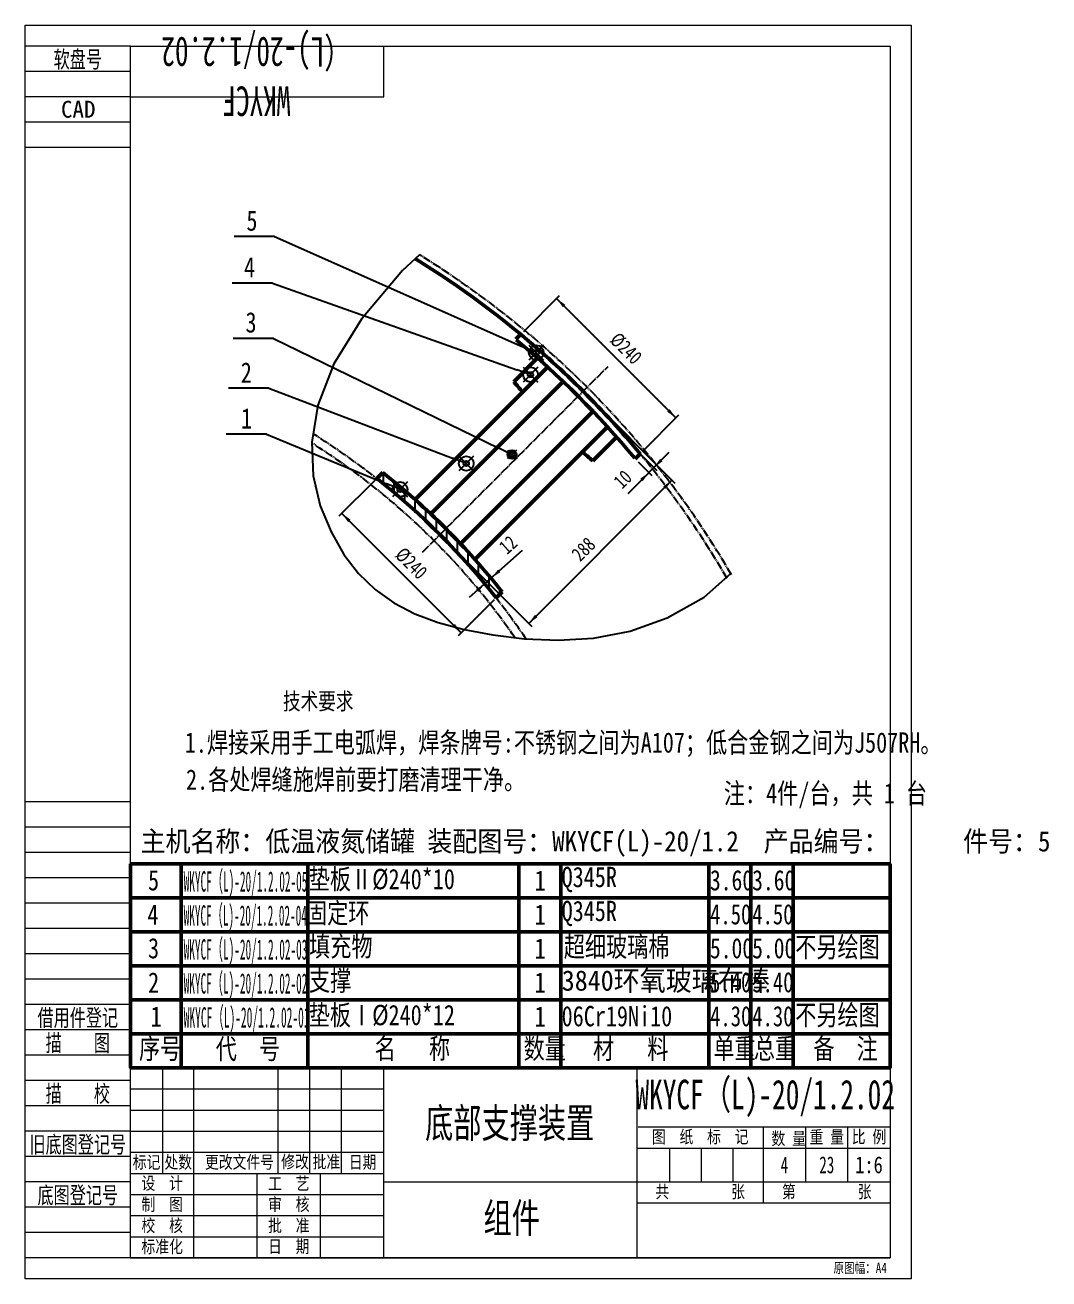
# Model space of a CAD drawing. Header units: millimetres. Extents: x 1505 to 130937, y -44938 to 37032.
# Drawn here: x 6990 to 8446, y -17492 to -15710 of the extents above; entities that cross this region are included whole.
import ezdxf

# ---------------------------------------------------------------- set-up
doc = ezdxf.new("R2010")
doc.units = ezdxf.units.MM
doc.linetypes.add('ACISOTGB', pattern=[16, 11, -1, 1, -1, 1, -1])
doc.linetypes.add('AM_ISO08W050', pattern=[16, 13, -1, 1, -1])
for name, color, linetype, lineweight in [('6', 2, 'Continuous', 18), ('AM_0', 7, 'Continuous', 50), ('AM_1', 3, 'ACISOTGB', 25), ('AM_12', 7, 'Continuous', 50), ('AM_4', 3, 'Continuous', 25), ('AM_5', 3, 'Continuous', 25), ('AM_6', 2, 'Continuous', 15), ('AM_7', 4, 'AM_ISO08W050', 25), ('AM_8', 1, 'Continuous', 25), ('AM_PAREF', 4, 'Continuous', 25), ('CDRAFT0', 7, 'Continuous', 18), ('RAHM2', 1, 'Continuous', 18), ('RAHM3', 2, 'Continuous', 18), ('RAHM5', 7, 'Continuous', 18), ('TILE1', 5, 'Continuous', 18)]:
    doc.layers.add(name, color=color, linetype=linetype, lineweight=lineweight)
doc.styles.add('ACANSTS', font='')
doc.styles.add('HZ', font='', dxfattribs={"width": 0.7})
doc.styles.add('PC_TEXTSTYLE', font='', dxfattribs={"width": 0.8})
doc.styles.get("Standard").update_dxf_attribs({"font": 'txt', "width": 0.8})
doc.styles.add('UserTxtStyle134', font='', dxfattribs={"width": 0.675504})
doc.styles.add('UserTxtStyle135', font='', dxfattribs={"width": 0.679649})
doc.styles.add('UserTxtStyle137', font='', dxfattribs={"width": 0.406505})
doc.styles.add('UserTxtStyle138', font='', dxfattribs={"width": 0.938711})
doc.styles.add('UserTxtStyle139', font='', dxfattribs={"width": 0.404796})
doc.styles.add('UserTxtStyle2', font='', dxfattribs={"width": 0.65})
doc.styles.add('UserTxtStyle23', font='', dxfattribs={"width": 0.9})
doc.styles.add('UserTxtStyle35', font='', dxfattribs={"width": 0.780367})
doc.styles.add('UserTxtStyle39', font='', dxfattribs={"width": 0.413704})
doc.styles.add('UserTxtStyle47', font='', dxfattribs={"width": 0.745188})
doc.styles.get('ACANSTS').set_extended_font_data('宋体')
doc.styles.get('HZ').set_extended_font_data('宋体')
doc.styles.get('PC_TEXTSTYLE').set_extended_font_data('宋体')
doc.styles.get('UserTxtStyle134').set_extended_font_data('宋体')
doc.styles.get('UserTxtStyle135').set_extended_font_data('宋体')
doc.styles.get('UserTxtStyle137').set_extended_font_data('宋体')
doc.styles.get('UserTxtStyle138').set_extended_font_data('宋体')
doc.styles.get('UserTxtStyle139').set_extended_font_data('宋体')
doc.styles.get('UserTxtStyle2').set_extended_font_data('宋体')
doc.styles.get('UserTxtStyle23').set_extended_font_data('宋体')
doc.styles.get('UserTxtStyle35').set_extended_font_data('宋体')
doc.styles.get('UserTxtStyle39').set_extended_font_data('宋体')
doc.styles.get('UserTxtStyle47').set_extended_font_data('宋体')
doc.dimstyles.new('AM_GB$0', dxfattribs={"dimtxt": 3.371484, "dimasz": 2.5, "dimexe": 1, "dimexo": 1, "dimgap": 2.088633, "dimtad": 1, "dimdsep": 46, "dimtxsty": 'Standard', "dimblk": 'NONE', "dimcen": 0, "dimdle": 5, "dimclrd": 256, "dimclre": 256, "dimclrt": 2, "dimadec": 0, "dimazin": 2, "dimtfac": 0.707107, "dimtdec": 3, "dimtmove": 2, "dimatfit": 3, "dimfxl": 1, "dimfrac": 2, "dimtolj": 1, "dimlwd": 18, "dimarcsym": 0})

# ---------------------------------------------------------------- blocks, each defined once
blk = doc.blocks.new('*X659')
at = {"layer": 'CDRAFT0'}
for p, q in [((510, 1680), (510, 1752)), ((150, 1680), (510, 1680)), ((150, 30), (0, 30))]:
    blk.add_line(p, q, dxfattribs=at)
blk.add_lwpolyline([(150, 30), (150, 1752), (1230, 1752), (1230, 30), (150, 30)], dxfattribs=at)
at = {"layer": 'RAHM2'}
for p, q in [((150, 1716), (0, 1716)), ((150, 1644), (0, 1644)), ((150, 678), (0, 678)), ((150, 606), (0, 606)), ((150, 534), (0, 534)), ((150, 462), (0, 462)), ((150, 390), (0, 390)), ((150, 318), (0, 318)), ((150, 246), (0, 246)), ((150, 174), (0, 174)), ((150, 102), (0, 102)), ((150, 66), (0, 66))]:
    blk.add_line(p, q, dxfattribs=at)
at = {"layer": 'RAHM3'}
for p, q in [((150, 1752), (0, 1752)), ((150, 1680), (0, 1680)), ((150, 1608), (0, 1608)), ((150, 642), (0, 642)), ((150, 570), (0, 570)), ((150, 498), (0, 498)), ((150, 426), (0, 426)), ((150, 354), (0, 354)), ((150, 282), (0, 282)), ((150, 210), (0, 210)), ((150, 138), (0, 138))]:
    blk.add_line(p, q, dxfattribs=at)
at = {"layer": 'TILE1'}
blk.add_line((0, 0), (0, 1782), dxfattribs=at)
blk.add_lwpolyline([(0, 1782), (1260, 1782), (1260, 0), (0, 0)], dxfattribs=at)
at = {"layer": '6', "color": 1, "insert": (1149.5, 22.9), "char_height": 14.45, "width": 123.703, "attachment_point": 1, "line_spacing_factor": 1.37}
blk.add_mtext('原图幅：A4', dxfattribs=at)
at = {"layer": 'RAHM2', "char_height": 24, "attachment_point": 8}
for s, insert, width, style in [('软盘号', (75, 1718.7), 103.46, 'HZ'), ('CAD', (75.6, 1650), 73.4, 'ACANSTS'), ('借用件登记', (75, 356.4), 176.12, 'HZ'), ('描    图', (75, 320.8), 138.6, 'HZ'), ('描    校', (75, 248.7), 140.28, 'HZ'), ('旧底图登记号', (75, 176.3), 207.34, 'HZ'), ('底图登记号', (75, 104.3), 175.7, 'HZ')]:
    blk.add_mtext(s, dxfattribs=dict(at, insert=insert, width=width, style=style))
at = {"layer": 'RAHM5', "insert": (329, 1714.4), "char_height": 42, "width": 79.8, "attachment_point": 5, "rotation": 180, "style": 'UserTxtStyle134'}
blk.add_mtext('WKYCF（L)-20/1.2.02', dxfattribs=at)
blk = doc.blocks.new('*X660')
at = {"layer": 'CDRAFT0'}
for p, q in [((-1080, 0), (-1080, 270)), ((-1080, 270), (0, 270)), ((-1034.3, 120), (-1034.3, 270)), ((-990, 0), (-990, 270)), ((-870, 120), (-870, 270)), ((-825, 120), (-825, 270)), ((-780, 120), (-780, 270)), ((-720, 0), (-720, 270)), ((-360, 270), (-360, 0)), ((0, 270), (0, 0)), ((-358.3, 186), (0, 186)), ((-180, 78.5), (-180, 186)), ((-120, 108), (-120, 186)), ((-60, 108.2), (-60, 186)), ((-359.8, 156), (0, 156)), ((-1080, 120), (-720, 120)), ((-900, 0), (-900, 120)), ((-810, 0.1), (-810, 120)), ((-720, 108), (0, 108)), ((-360, 78), (0, 78)), ((-1080, 0), (0, 0))]:
    blk.add_line(p, q, dxfattribs=at)
at = {"layer": 'RAHM2'}
for p, q in [((-1080, 240), (-720, 240)), ((-1080, 210), (-720, 210)), ((-1080, 180), (-720, 180)), ((-1080, 150), (-720, 150)), ((-313.3, 108.2), (-313.3, 156)), ((-268.3, 108.2), (-268.3, 156)), ((-223.3, 108.2), (-223.3, 156)), ((-1080, 90), (-720, 90)), ((-1080, 60), (-720, 60)), ((-1080, 30), (-720, 30))]:
    blk.add_line(p, q, dxfattribs=at)
for s, insert, char_height, width, attachment_point, style in [('图  纸  标  记', (-270, 171), 18, 209.4, 5, 'PC_TEXTSTYLE'), ('数 量', (-168.7, 158.5), 18, 74.16, 7, 'PC_TEXTSTYLE'), ('重 量', (-90, 171), 18, 74.28, 5, 'PC_TEXTSTYLE'), ('比 例', (-30, 171), 18, 69.72, 5, 'PC_TEXTSTYLE'), ('标记', (-1057.2, 135), 18, 58.68, 5, 'PC_TEXTSTYLE'), ('处数', (-1012.2, 135), 18, 58.32, 5, 'PC_TEXTSTYLE'), (' 更改文件号', (-930, 135), 18, 167.04, 5, 'PC_TEXTSTYLE'), ('修改', (-846.2, 135.5), 18, 58.92, 5, 'PC_TEXTSTYLE'), ('批准', (-801.5, 135.5), 18, 58.92, 5, 'PC_TEXTSTYLE'), ('日期', (-750, 135), 18, 52.92, 5, 'PC_TEXTSTYLE'), ('4', (-150.3, 132), 24, 15.47, 5, 'UserTxtStyle2'), ('23', (-90, 132), 24, 31.2, 5, 'UserTxtStyle2'), ('设  计', (-1035, 105), 18, 89.16, 5, 'PC_TEXTSTYLE'), ('工  艺', (-855, 105), 18, 88.68, 5, 'PC_TEXTSTYLE'), ('共         张', (-270, 93), 18, 197.28, 5, 'PC_TEXTSTYLE'), ('第         张', (-90, 93), 18, 197.16, 5, 'PC_TEXTSTYLE'), ('制  图', (-1035, 75), 18, 88.2, 5, 'PC_TEXTSTYLE'), ('审  核', (-855, 75), 18, 88.2, 5, 'PC_TEXTSTYLE'), ('校  核', (-1035, 45), 18, 89.04, 5, 'PC_TEXTSTYLE'), ('批  准', (-855, 45), 18, 89.64, 5, 'PC_TEXTSTYLE'), ('标准化', (-1035, 15), 18, 89.52, 5, 'PC_TEXTSTYLE'), ('日  期', (-855, 15.1), 18, 83.64, 5, 'PC_TEXTSTYLE')]:
    blk.add_mtext(s, dxfattribs=dict(at, insert=insert, char_height=char_height, width=width, attachment_point=attachment_point, style=style))
at = {"layer": 'RAHM2', "color": 2, "insert": (-30, 132), "char_height": 24, "width": 59.2, "attachment_point": 5, "style": 'PC_TEXTSTYLE'}
blk.add_mtext('1:6', dxfattribs=at)
at = {"layer": 'RAHM5', "char_height": 42, "attachment_point": 5}
for s, insert, width, style in [('WKYCF（L)-20/1.2.02', (-177.6, 226.5), 574.711, 'UserTxtStyle135'), ('底部支撑装置', (-540.8, 189.1), 374.115, 'HZ'), ('组件', (-538, 54.3), 122.745, 'HZ')]:
    blk.add_mtext(s, dxfattribs=dict(at, insert=insert, width=width, style=style))
blk = doc.blocks.new('*X670')
at = {"layer": 'AM_PAREF'}
for p, q in [((7512.8, -16358.9), (7533.8, -16379.9)), ((7533.8, -16358.9), (7512.8, -16379.9))]:
    blk.add_line(p, q, dxfattribs=at)
blk.add_circle((7523.3, -16369.4), 10.5, dxfattribs=at)
blk = doc.blocks.new('*X671')
at = {"layer": 'AM_PAREF'}
for p, q in [((7607, -16322.1), (7628, -16343.1)), ((7628, -16322.1), (7607, -16343.1))]:
    blk.add_line(p, q, dxfattribs=at)
blk.add_circle((7617.5, -16332.6), 10.5, dxfattribs=at)
blk = doc.blocks.new('*X672')
at = {"layer": 'AM_PAREF'}
for p, q in [((7698.4, -16195.9), (7719.4, -16216.9)), ((7719.4, -16195.9), (7698.4, -16216.9))]:
    blk.add_line(p, q, dxfattribs=at)
blk.add_circle((7708.9, -16206.4), 10.5, dxfattribs=at)
blk = doc.blocks.new('*X673')
at = {"layer": 'AM_PAREF'}
for p, q in [((7706.5, -16164.6), (7727.5, -16185.6)), ((7727.5, -16164.6), (7706.5, -16185.6))]:
    blk.add_line(p, q, dxfattribs=at)
blk.add_circle((7717, -16175.1), 10.5, dxfattribs=at)
blk = doc.blocks.new('*X674')
at = {"layer": 'AM_PAREF'}
for p, q in [((7676.3, -16313.6), (7688.9, -16326.2)), ((7688.9, -16313.6), (7676.3, -16326.2))]:
    blk.add_line(p, q, dxfattribs=at)
blk.add_circle((7682.6, -16319.9), 6.3, dxfattribs=at)
blk = doc.blocks.new('*X675')
at = {"layer": 'AM_5'}
for points in [[(7910, -16356.3), (7897.6, -16365.1), (7901.1, -16368.7)], [(7706.3, -16560), (7715.2, -16547.6), (7718.7, -16551.1)]]:
    blk.add_hatch(color=256, dxfattribs=at).paths.add_polyline_path(points, flags=0)
for p, q in [((7787.9, -16234.3), (7914.2, -16360.5)), ((7706.3, -16560), (7910, -16356.3)), ((7584.3, -16437.9), (7710.6, -16564.2))]:
    blk.add_line(p, q, dxfattribs=at)
at = {"layer": 'AM_5', "color": 2, "insert": (7784.2, -16454.5), "char_height": 20.23, "width": 68.625, "attachment_point": 5, "rotation": 45, "line_spacing_factor": 1.37}
blk.add_mtext('288', dxfattribs=at)
blk = doc.blocks.new('_NONE')
blk = doc.blocks.new('*X676')
at = {"layer": 'AM_5'}
for points in [[(7745.9, -16098.1), (7758.3, -16107), (7754.7, -16110.5)], [(7915.6, -16267.8), (7906.8, -16255.5), (7903.2, -16259)]]:
    blk.add_hatch(color=256, dxfattribs=at).paths.add_polyline_path(points, flags=0)
for p, q in [((7699.2, -16144.8), (7750.1, -16093.9)), ((7745.9, -16098.1), (7915.6, -16267.8)), ((7868.9, -16314.5), (7919.8, -16263.6))]:
    blk.add_line(p, q, dxfattribs=at)
at = {"layer": 'AM_5', "color": 2, "insert": (7844.5, -16169.2), "char_height": 20.23, "width": 85.2, "attachment_point": 5, "rotation": 315, "line_spacing_factor": 1.37}
blk.add_mtext('%%C240', dxfattribs=at)
blk = doc.blocks.new('*X677')
at = {"layer": 'AM_5'}
for points in [[(7440.5, -16403.5), (7452.9, -16412.3), (7449.4, -16415.9)], [(7610.2, -16573.2), (7601.4, -16560.8), (7597.9, -16564.4)]]:
    blk.add_hatch(color=256, dxfattribs=at).paths.add_polyline_path(points, flags=0)
for p, q in [((7487.3, -16356.7), (7436.3, -16407.7)), ((7440.5, -16403.5), (7610.2, -16573.2)), ((7657, -16526.4), (7606, -16577.5))]:
    blk.add_line(p, q, dxfattribs=at)
at = {"layer": 'AM_5', "color": 2, "insert": (7539.2, -16474.6), "char_height": 20.23, "width": 85.2, "attachment_point": 5, "rotation": 315, "line_spacing_factor": 1.37}
blk.add_mtext('%%C240', dxfattribs=at)
blk = doc.blocks.new('*X678')
at = {"layer": 'AM_5'}
for points in [[(7884.2, -16338.4), (7896.6, -16329.6), (7893.1, -16326.1)], [(7877.2, -16345.5), (7868.4, -16357.8), (7864.8, -16354.3)]]:
    blk.add_hatch(color=256, dxfattribs=at).paths.add_polyline_path(points, flags=0)
for p, q in [((7905.5, -16317.2), (7847, -16375.7)), ((7868.9, -16323.1), (7888.5, -16342.7)), ((7861.8, -16330.1), (7881.4, -16349.7))]:
    blk.add_line(p, q, dxfattribs=at)
at = {"layer": 'AM_5', "color": 2, "insert": (7840, -16355.1), "char_height": 20.23, "width": 48.825, "attachment_point": 5, "rotation": 45, "line_spacing_factor": 1.37}
blk.add_mtext('10', dxfattribs=at)
blk = doc.blocks.new('*X679')
at = {"layer": 'AM_8'}
for p, q in [((7500, -16362.6), (7500, -16346.5)), ((7515, -16375.9), (7515, -16359.8)), ((7530, -16389.2), (7530, -16373.2)), ((7545, -16402.6), (7545, -16386.5)), ((7560, -16415.9), (7560, -16399.8)), ((7575, -16429.2), (7575, -16413.2)), ((7590, -16444.9), (7590, -16426.8)), ((7605, -16461.8), (7605, -16443.7)), ((7620, -16478.7), (7620, -16460.6)), ((7635, -16495.6), (7635, -16477.5)), ((7650, -16512.5), (7650, -16494.3)), ((7665, -16518.4), (7665, -16511.2))]:
    blk.add_line(p, q, dxfattribs=at)
blk = doc.blocks.new('*X686')
at = {"layer": 'AM_0', "color": 7}
blk.add_line((7140.2, -16901.7), (8220.2, -16901.7), dxfattribs=at)
at = {"layer": 'AM_0', "color": 1}
for p, q in [((7212.2, -16901.7), (7212.2, -16950)), ((7392.2, -16901.7), (7392.2, -16950)), ((7692.2, -16901.7), (7692.2, -16950)), ((7752.2, -16901.7), (7752.2, -16950)), ((7962.2, -16901.7), (7962.2, -16950)), ((8022.2, -16901.7), (8022.2, -16950)), ((8082.2, -16901.7), (8082.2, -16950)), ((7140.2, -16950), (8220.2, -16950)), ((7212.2, -16950), (7212.2, -16998.3)), ((7392.2, -16950), (7392.2, -16998.3)), ((7692.2, -16950), (7692.2, -16998.3)), ((7752.2, -16950), (7752.2, -16998.3)), ((7962.2, -16950), (7962.2, -16998.3)), ((8022.2, -16950), (8022.2, -16998.3)), ((8082.2, -16950), (8082.2, -16998.3)), ((7140.2, -16998.3), (8220.2, -16998.3)), ((7212.2, -16998.3), (7212.2, -17046.6)), ((7392.2, -16998.3), (7392.2, -17046.6)), ((7692.2, -16998.3), (7692.2, -17046.6)), ((7752.2, -16998.3), (7752.2, -17046.6)), ((7962.2, -16998.3), (7962.2, -17046.6)), ((8022.2, -16998.3), (8022.2, -17046.6)), ((8082.2, -16998.3), (8082.2, -17046.6)), ((7140.2, -17046.6), (8220.2, -17046.6)), ((7212.2, -17046.6), (7212.2, -17094.9)), ((7392.2, -17046.6), (7392.2, -17094.9)), ((7692.2, -17046.6), (7692.2, -17094.9)), ((7752.2, -17046.6), (7752.2, -17094.9)), ((7962.2, -17046.6), (7962.2, -17094.9)), ((8022.2, -17046.6), (8022.2, -17094.9)), ((8082.2, -17046.6), (8082.2, -17094.9)), ((7140.2, -17094.9), (8220.2, -17094.9)), ((7212.2, -17094.9), (7212.2, -17143.2)), ((7392.2, -17094.9), (7392.2, -17143.2)), ((7692.2, -17094.9), (7692.2, -17143.2)), ((7752.2, -17094.9), (7752.2, -17143.2)), ((7962.2, -17094.9), (7962.2, -17143.2)), ((8022.2, -17094.9), (8022.2, -17143.2)), ((8082.2, -17094.9), (8082.2, -17143.2)), ((7140.2, -17143.2), (8220.2, -17143.2)), ((7212.2, -17143.2), (7212.2, -17191.5)), ((7392.2, -17143.2), (7392.2, -17191.5)), ((7692.2, -17143.2), (7692.2, -17191.5)), ((7752.2, -17143.2), (7752.2, -17191.5)), ((7962.2, -17143.2), (7962.2, -17191.5)), ((8022.2, -17143.2), (8022.2, -17191.5)), ((8082.2, -17143.2), (8082.2, -17191.5))]:
    blk.add_line(p, q, dxfattribs=at)
at = {"layer": 'AM_0', "color": 7}
blk.add_lwpolyline([(7140.2, -16901.7), (7140.2, -17191.5), (8220.2, -17191.5), (8220.2, -16901.7)], dxfattribs=at)
at = {"layer": 'AM_0', "color": 2, "line_spacing_factor": 1.37}
for s, insert, char_height, width, attachment_point, style in [('WKYCF（L)-20/1.2.02-05', (7215.7, -16948.8), 28.898, 253.351, 7, 'UserTxtStyle137'), ('3.60', (7964, -16939.8), 28.9, 75.278, 7, 'UserTxtStyle35'), ('3.60', (8024, -16939.8), 28.9, 75.278, 7, 'UserTxtStyle35'), ('WKYCF（L)-20/1.2.02-04', (7215.7, -16997.1), 28.898, 252.936, 7, 'UserTxtStyle139'), ('4.50', (7964.2, -16988.1), 28.9, 71.857, 7, 'UserTxtStyle47'), ('4.50', (8024.2, -16988.1), 28.9, 71.857, 7, 'UserTxtStyle47'), ('WKYCF（L)-20/1.2.02-03', (7215.7, -17045.4), 28.898, 253.351, 7, 'UserTxtStyle137'), ('5.00', (7964, -17036.4), 28.9, 75.278, 7, 'UserTxtStyle35'), ('5.00', (8024, -17036.4), 28.9, 75.278, 7, 'UserTxtStyle35'), ('WKYCF（L)-20/1.2.02-02', (7215.7, -17093.7), 28.898, 253.011, 7, 'UserTxtStyle137'), ('3840环氧玻璃布棒', (7753.3, -17053), 28.9, 495.304, 1, 'UserTxtStyle138'), ('5.40', (7964.2, -17084.7), 28.9, 71.857, 7, 'UserTxtStyle47'), ('5.40', (8024.2, -17084.7), 28.9, 71.857, 7, 'UserTxtStyle47'), ('WKYCF（L)-20/1.2.02-01', (7215.7, -17142), 28.898, 251.854, 7, 'UserTxtStyle39'), ('4.30', (7964.2, -17133), 28.9, 71.857, 7, 'UserTxtStyle47'), ('4.30', (8024.2, -17133), 28.9, 71.857, 7, 'UserTxtStyle47')]:
    blk.add_mtext(s, dxfattribs=dict(at, insert=insert, char_height=char_height, width=width, attachment_point=attachment_point, style=style))
for s, insert, char_height, width, attachment_point in [('垫板Ⅱ%%C240*10', (7393.5, -16908.8), 28.898, 366.092, 1), ('Q345R', (7753.1, -16942), 28.9, 115.714, 7), ('5', (7165, -16939.8), 28.9, 18, 7), ('1', (7714.7, -16939.8), 28.9, 12, 7), ('4', (7164.2, -16988.1), 28.9, 19.286, 7), ('固定环', (7389.6, -16957.1), 28.9, 133.6, 1), ('1', (7714.7, -16988.1), 28.9, 12, 7), ('Q345R', (7753.1, -16990.3), 28.9, 115.714, 7), ('填充物', (7394.1, -17036.4), 28.9, 107.5, 7), ('3', (7165, -17036.4), 28.9, 18, 7), ('1', (7714.7, -17036.4), 28.9, 12, 7), ('超细玻璃棉', (7756.2, -17004.7), 28.9, 242, 1), ('不另绘图', (8085.2, -17005.4), 28.9, 186, 1), ('支撑', (7393.9, -17053), 28.9, 91.2, 1), ('2', (7165.1, -17084.7), 28.9, 18, 7), ('1', (7714.7, -17084.7), 28.9, 12, 7), ('1', (7168.7, -17133), 28.9, 12, 7), ('垫板Ⅰ%%C240*12', (7393.5, -17102), 28.898, 366.092, 1), ('1', (7714.7, -17133), 28.9, 12, 7), ('06Cr19Ni10', (7753.1, -17133), 28.9, 205.714, 7), ('不另绘图', (8085.2, -17102), 28.9, 186, 1), ('序号', (7152.2, -17149.8), 28.9, 88.8, 1), ('代  号', (7261.2, -17150.1), 28.9, 183.771, 1), ('名   称', (7487.3, -17149.6), 28.9, 243.086, 1), ('数量', (7699, -17149.6), 28.9, 91.6, 1), ('材   料', (7797.7, -17149.8), 28.9, 277.143, 1), ('单重', (7968.9, -17149.6), 28.9, 91.2, 1), ('总重', (8026.5, -17149.6), 28.9, 88, 1), ('备  注', (8111.1, -17149.8), 28.9, 191.771, 1)]:
    blk.add_mtext(s, dxfattribs=dict(at, insert=insert, char_height=char_height, width=width, attachment_point=attachment_point))
blk = doc.blocks.new('*X687')
at = {"layer": 'AM_5', "color": 3}
for p, q in [((7333.4, -16290.8), (7275.9, -16290.8)), ((7333.4, -16290.8), (7503.9, -16361.3)), ((7519.9, -16367.9), (7503.9, -16361.3))]:
    blk.add_line(p, q, dxfattribs=at)
blk.add_circle((7523.3, -16369.4), 3.75, dxfattribs=at)
at = {"layer": 'AM_5', "color": 2, "insert": (7297.2, -16283), "char_height": 28.9, "width": 12, "attachment_point": 7, "line_spacing_factor": 1.37}
blk.add_mtext('1', dxfattribs=at)
blk = doc.blocks.new('*X688')
at = {"layer": 'AM_5', "color": 3}
for p, q in [((7336.7, -16225.7), (7279.2, -16225.7)), ((7336.7, -16225.7), (7597.9, -16325.1)), ((7614, -16331.3), (7597.9, -16325.1))]:
    blk.add_line(p, q, dxfattribs=at)
blk.add_circle((7617.5, -16332.6), 3.75, dxfattribs=at)
at = {"layer": 'AM_5', "color": 2, "insert": (7296.9, -16217.8), "char_height": 28.9, "width": 18, "attachment_point": 7, "line_spacing_factor": 1.37}
blk.add_mtext('2', dxfattribs=at)
blk = doc.blocks.new('*X689')
at = {"layer": 'AM_5', "color": 3}
for p, q in [((7343.5, -16154.8), (7286, -16154.8)), ((7343.5, -16154.8), (7663.7, -16310.7)), ((7679.2, -16318.3), (7663.7, -16310.7))]:
    blk.add_line(p, q, dxfattribs=at)
blk.add_circle((7682.6, -16319.9), 3.75, dxfattribs=at)
at = {"layer": 'AM_5', "color": 2, "insert": (7303.6, -16146.9), "char_height": 28.9, "width": 18, "attachment_point": 7, "line_spacing_factor": 1.37}
blk.add_mtext('3', dxfattribs=at)
blk = doc.blocks.new('*X690')
at = {"layer": 'AM_5', "color": 3}
for p, q in [((7342.1, -16076.1), (7284.6, -16076.1)), ((7342.1, -16076.1), (7689.2, -16199.4)), ((7705.4, -16205.2), (7689.2, -16199.4))]:
    blk.add_line(p, q, dxfattribs=at)
blk.add_circle((7708.9, -16206.4), 3.75, dxfattribs=at)
at = {"layer": 'AM_5', "color": 2, "insert": (7301.4, -16068.2), "char_height": 28.9, "width": 19.286, "attachment_point": 7, "line_spacing_factor": 1.37}
blk.add_mtext('4', dxfattribs=at)
blk = doc.blocks.new('*X691')
at = {"layer": 'AM_5', "color": 3}
for p, q in [((7344.8, -16010.2), (7287.3, -16010.2)), ((7344.8, -16010.2), (7697.8, -16166.6)), ((7713.5, -16173.6), (7697.8, -16166.6))]:
    blk.add_line(p, q, dxfattribs=at)
blk.add_circle((7717, -16175.1), 3.75, dxfattribs=at)
at = {"layer": 'AM_5', "color": 2, "insert": (7304.9, -16002.3), "char_height": 28.9, "width": 18, "attachment_point": 7, "line_spacing_factor": 1.37}
blk.add_mtext('5', dxfattribs=at)
blk = doc.blocks.new('*X692')
at = {"layer": 'AM_5'}
for points in [[(7653.2, -16495.2), (7666, -16487.1), (7662.7, -16483.4)], [(7644.2, -16503.2), (7634.7, -16515), (7631.3, -16511.3)]]:
    blk.add_hatch(color=256, dxfattribs=at).paths.add_polyline_path(points, flags=0)
for p, q in [((7697, -16456.2), (7621.8, -16523.1)), ((7624.7, -16481.3), (7648.2, -16507.7)), ((7633.7, -16473.4), (7657.2, -16499.7))]:
    blk.add_line(p, q, dxfattribs=at)
at = {"layer": 'AM_5', "color": 2, "insert": (7676.9, -16448.1), "char_height": 20.23, "width": 46.205, "attachment_point": 5, "rotation": 41.6409, "line_spacing_factor": 1.37}
blk.add_mtext('12', dxfattribs=at)

msp = doc.modelspace()

# ---------------------------------------------------------------- linework, layer by layer
at = {"layer": 'AM_0'}
for p, q in [((7694.98097, -16149.05538), (7687.88018, -16156.15617)), ((7544.87271, -16384.01646), (7733.23355, -16195.65562)), ((7718.70862, -16182.60339), (7684.92614, -16216.38587)), ((7732.90076, -16195.28131), (7732.8637, -16195.31837)), ((7567.01914, -16404.29644), (7755.17705, -16216.13853)), ((7609.44555, -16446.72284), (7797.60346, -16258.56493)), ((7629.72553, -16468.86927), (7818.08637, -16280.50843)), ((7818.46068, -16280.84123), (7818.42362, -16280.87829)), ((7831.13859, -16295.03337), (7797.35612, -16328.81584)), ((7864.6866, -16318.76101), (7857.58581, -16325.8618)), ((7498.7013, -16345.33505), (7490.15645, -16353.87991)), ((7668.40693, -16515.04068), (7659.86207, -16523.58554))]:
    msp.add_line(p, q, dxfattribs=at)
for centre, radius, start, end in [((6864.46581, -17149.27618), 1300, 48.50604492, 58.42939588), ((6851.73788, -17162.0041), 1308, 39.77615456, 50.22384544), ((6851.73788, -17162.0041), 1318, 39.77615456, 50.22384544), ((8501.32655, -15512.41543), 1078, 220.77072958, 221.80934675), ((6851.73788, -17162.0041), 1300, 46.32232768, 46.32459291), ((8501.32655, -15512.41543), 1078, 228.19065325, 229.22927042), ((6864.46581, -17149.27618), 1012, 38.19001134, 51.70350642), ((6864.46581, -17149.27618), 1024, 38.27018716, 51.72981284)]:
    msp.add_arc(centre, radius, start, end, dxfattribs=at)
at = {"layer": 'AM_1', "linetype": 'ACISOTGB', "lineweight": 25}
for radius, start, end in [(1308, 30.21508196, 58.33031072), (1000, 34.7004684, 57.76683308), (1012, 34.10788966, 58.06260371), (1300, 30.16081618, 41.49395508)]:
    msp.add_arc((6864.46581, -17149.27618), radius, start, end, dxfattribs=at)
at = {"layer": 'AM_4'}
msp.add_lwpolyline([(7551.1939, -16036.0518), (7526.90018, -16058.42034), (7468.33366, -16127.47056), (7429.18907, -16191.16298), (7406.62377, -16249.51513), (7397.79517, -16302.5445), (7399.86064, -16350.26861), (7409.97756, -16392.70497), (7425.30334, -16429.87107), (7443.50529, -16461.85572), (7464.29061, -16489.03289), (7487.87641, -16511.84781), (7514.47982, -16530.74575), (7544.31798, -16546.17196), (7577.60802, -16558.57167), (7614.56706, -16568.39016), (7655.41223, -16576.07266), (7700.18308, -16581.69507), (7748.20883, -16583.85585), (7798.64112, -16580.78412), (7850.63157, -16570.70896), (7903.33183, -16551.85949), (7955.89353, -16522.46481), (7993.52659, -16488.90829)], dxfattribs=at)
at = {"layer": 'AM_7', "linetype": 'AM_ISO08W050', "lineweight": 25}
msp.add_line((7555.11262, -16458.62936), (7819.06496, -16194.67702), dxfattribs=at)

# ---------------------------------------------------------------- block references
at = {"layer": 'AM_0'}
msp.add_blockref('*X686', (0, 0), dxfattribs=at)
at = {"layer": 'AM_12'}
for name in ['*X673', '*X672', '*X671', '*X674', '*X670']:
    msp.add_blockref(name, (0, 0), dxfattribs=at)
at = {"layer": 'AM_5'}
for name in ['*X691', '*X690', '*X689', '*X688', '*X687']:
    msp.add_blockref(name, (0, 0), dxfattribs=at)
at = {"layer": 'AM_8'}
msp.add_blockref('*X679', (0, 0), dxfattribs=at)
at = {"layer": 'CDRAFT0', "linetype": 'Continuous', "lineweight": 18}
for name, p in [('*X659', (6990.15614, -17491.53235)), ('*X660', (8220.15614, -17461.53235))]:
    msp.add_blockref(name, p, dxfattribs=at)

# ---------------------------------------------------------------- texts
at = {"layer": '6', "attachment_point": 1, "line_spacing_factor": 1.37}
for s, insert, char_height, width in [('技术要求', (7356.87592, -16658.38413), 24.082031, 154.6666667), ('1.焊接采用手工电弧焊，焊条牌号:不锈钢之间为A107；低合金钢之间为J507RH。', (7217.23919, -16714.71921), 28.8984375, 1733.4857143), ('2.各处焊缝施焊前要打磨清理干净。', (7219.01414, -16767.38181), 28.8984375, 731.5868132), ('注：4件/台，共 1 台', (7983.73106, -16786.93139), 28.8984375, 482.2989011)]:
    msp.add_mtext(s, dxfattribs=dict(at, insert=insert, char_height=char_height, width=width))
at = {"layer": 'AM_6', "linetype": 'Continuous', "lineweight": 50, "insert": (7154.381, -16855.07235), "char_height": 28.8984375, "width": 2417.3010989, "attachment_point": 1, "line_spacing_factor": 1.37, "style": 'UserTxtStyle23'}
msp.add_mtext('主机名称：低温液氮储罐 装配图号：WKYCF(L)-20/1.2  产品编号：      件号：5', dxfattribs=at)

# ---------------------------------------------------------------- dimensions: what is measured, and where the dimension line sits
at = {"layer": 'AM_5'}
for base, p1, p2, angle, picture, middle in [((7915.59829, -16267.84932), (7694.98097, -16149.05538), (7864.6866, -16318.76101), 315, '*X676', (7830.74547, -16182.99651)), ((7610.23786, -16573.20975), (7491.58069, -16352.45567), (7661.28632, -16522.16129), 135, '*X677', (7525.38504, -16488.35694))]:
    dim = msp.add_linear_dim(base=base, p1=p1, p2=p2, angle=angle, text='%%C240', dimstyle='AM_GB$0', override={"dimscale": 6, "dimsah": 1, "dimtfill": 1}, dxfattribs=at)
    dim.commit()
    dim.dimension.update_dxf_attribs({"geometry": picture, "text_midpoint": middle, "dimtype": 160})
for base, p1, p2, angle, picture, middle in [((7909.97063, -16356.30337), (7580.05787, -16433.68411), (7783.70462, -16230.03736), 45, '*X675', (7797.95945, -16468.31455)), ((7877.19723, -16345.47321), (7864.63277, -16318.81484), (7857.58581, -16325.8618), 225, '*X678', (7853.8627, -16368.80774)), ((7644.20043, -16503.20911), (7629.72553, -16468.86927), (7620.75764, -16476.84279), 221.64090145, '*X692', (7689.84744, -16462.62348))]:
    dim = msp.add_linear_dim(base=base, p1=p1, p2=p2, angle=angle, dimstyle='AM_GB$0', override={"dimscale": 6, "dimsah": 1, "dimtfill": 1, "dimtzin": 8}, dxfattribs=at)
    dim.commit()
    dim.dimension.update_dxf_attribs({"geometry": picture, "text_midpoint": middle, "dimtype": 160})

doc.saveas('drawing.dxf')
